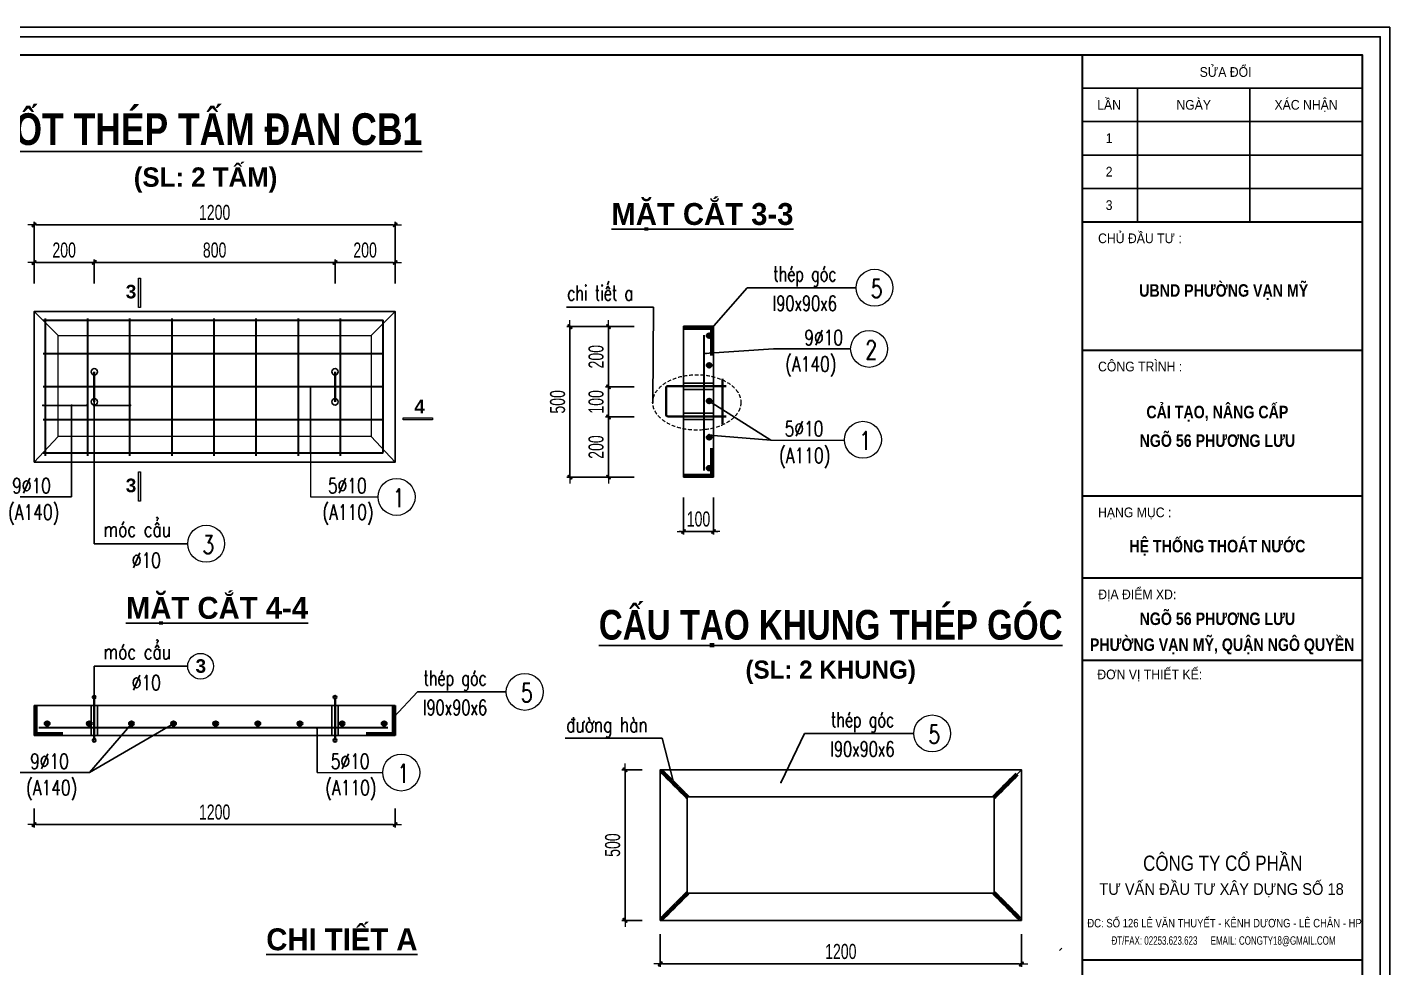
# Model space of a CAD drawing. Header units: inches. Extents: x -676 to 53517, y -16349 to 46516.
# Drawn here: x 47514 to 52041, y -6871 to -3748 of the extents above; entities that cross this region are included whole.
import ezdxf
from ezdxf.enums import TextEntityAlignment as Align

# ---------------------------------------------------------------- set-up
doc = ezdxf.new("R2010")
doc.units = ezdxf.units.IN
doc.header["$MEASUREMENT"] = 0
doc.linetypes.add('HIDDEN', pattern=[0.375, 0.25, -0.125])
for name, color, linetype, lineweight in [('2 - Text2', 2, 'Continuous', 20), ('39 - Net manh', 39, 'Continuous', 18), ('dim', 144, 'Continuous', 13), ('EG Text1', 3, 'Continuous', 20), ('LC Dim', 8, 'Continuous', 18), ('LC Hatch', 252, 'Continuous', 9), ('LC MANH DUT', 35, 'HIDDEN', 5), ('LC Net dam2', 6, 'Continuous', 40), ('LC Net thay', 7, 'Continuous', 25), ('LC Text1', 3, 'Continuous', 20), ('LC Text2', 7, 'Continuous', 25), ('net manh', 67, 'Continuous', 13), ('THEP', 1, 'Continuous', 35), ('THEPDOC', 1, 'Continuous', 40), ('WALL', 31, 'Continuous', 35)]:
    doc.layers.add(name, color=color, linetype=linetype, lineweight=lineweight)
for name, color, linetype in [('BT7-THAY', 7, 'Continuous'), ('duong han', 112, 'Continuous'), ('ENTTNTHIETKE1', 2, 'Continuous'), ('KHUNGTEN', 5, 'Continuous'), ('T.bao', 6, 'Continuous'), ('TXT', 5, 'Continuous')]:
    doc.layers.add(name, color=color, linetype=linetype)
doc.styles.add('EG 1', font='')
doc.styles.add('EG Huy', font='vnsimli.shx', dxfattribs={"width": 0.75})
doc.styles.add('HOATBIF', font='hoatbif.shx', dxfattribs={"width": 0.7})
doc.styles.add('LC 1', font='')
doc.styles.add('LC 3', font='vnsimli.shx', dxfattribs={"width": 0.75})
doc.styles.add('LC3', font='', dxfattribs={"width": 0.8})
doc.styles.add('style1', font='')
doc.styles.add('T2', font='', dxfattribs={"width": 0.8})
doc.styles.add('Ten ban ve', font='', dxfattribs={"height": 500})
doc.styles.add('VnAvantH-B', font='')
doc.styles.get('EG 1').set_extended_font_data('.VnAvantH', bold=True)
doc.styles.get('LC 1').set_extended_font_data('.VnAvantH', bold=True)
doc.styles.get('LC3').set_extended_font_data('.VnArialH', bold=True)
doc.styles.get('style1').set_extended_font_data('.VnAvantH')
doc.styles.get('T2').set_extended_font_data('.VnArialH')
doc.styles.get('Ten ban ve').set_extended_font_data('.VnHelvetInsH', bold=True)
doc.styles.get('VnAvantH-B').set_extended_font_data('.VnAvantH', bold=True)
doc.dimstyles.new('1-100(1-25)', dxfattribs={"dimscale": 25, "dimtxt": 2.5, "dimasz": 0.35, "dimexe": 0.5, "dimexo": 0, "dimgap": 0.8, "dimtad": 1, "dimdec": 0, "dimzin": 0, "dimdsep": 46, "dimtxsty": 'HOATBIF', "dimblk1": 'DOT', "dimblk2": 'DOT', "dimsah": 1, "dimcen": -1, "dimdle": 1, "dimclrd": 256, "dimclre": 256, "dimclrt": 4, "dimadec": 3, "dimazin": 2, "dimtfac": 0.333333, "dimtdec": 0, "dimtix": 1, "dimtmove": 2, "dimatfit": 3, "dimldrblk": 'DOT', "dimfxl": 1, "dimtvp": 0.833333, "dimtolj": 1, "dimtzin": 0, "dimarcsym": 0})

# ---------------------------------------------------------------- blocks, each defined once
blk = doc.blocks.new('TIEUDE1')
at = {"layer": '2 - Text2', "color": 7, "style": 'EG 1'}
blk.add_attdef('TIªU§Ò', text='', height=5, dxfattribs=at).set_placement((0, 0), align=Align.BOTTOM_CENTER)
blk.add_attdef('TL', text='', height=3, dxfattribs=at).set_placement((0, -2), align=Align.TOP_CENTER)
blk = doc.blocks.new('DOT')
at = {"layer": 'LC Dim'}
blk.add_line((-3, 0), (3, 0), dxfattribs=at)
at = {"layer": 'LC Dim', "color": 4}
blk.add_line((-1, -1), (1, 1), dxfattribs=at)
blk.add_lwpolyline([(0.5, 1), (-1, -0.5), (-0.5, -1), (1, 0.5)], close=True, dxfattribs=at)
blk = doc.blocks.new('*D819')
at = {"layer": 'Defpoints', "color": 0, "transparency": 16777216}
for p in [(48736.7, -4404.1), (47536.7, -4599.1), (48736.7, -4599.1)]:
    blk.add_point(p, dxfattribs=at)
at = {"layer": 'LC Dim', "lineweight": -2, "transparency": 16777216}
for p, q in [((47536.7, -4599.1), (47536.7, -4394.1)), ((47543.7, -4404.1), (48729.7, -4404.1)), ((48736.7, -4599.1), (48736.7, -4394.1))]:
    blk.add_line(p, q, dxfattribs=at)
at = {"layer": 'LC Dim', "lineweight": -2, "transparency": 16777216, "xscale": 7, "yscale": 7, "zscale": 7, "rotation": 180}
blk.add_blockref('DOT', (47536.7, -4404.1), dxfattribs=at)
at = {"layer": 'LC Dim', "lineweight": -2, "transparency": 16777216, "xscale": 7, "yscale": 7, "zscale": 7}
blk.add_blockref('DOT', (48736.7, -4404.1), dxfattribs=at)
at = {"layer": 'LC Dim', "color": 4, "transparency": 16777216, "insert": (48136.7, -4363.1), "char_height": 50, "attachment_point": 5, "style": 'HOATBIF'}
blk.add_mtext('\\A1;1200', dxfattribs=at)
blk = doc.blocks.new('_Dot')
at = {"color": 0, "linetype": 'ByBlock', "lineweight": -2}
blk.add_line((-0.5, 0), (-1, 0), dxfattribs=at)
at = {"color": 0, "linetype": 'ByBlock', "const_width": 0.5}
blk.add_lwpolyline([(-0.25, 0, 1), (0.25, 0, 1)], format="xyb", close=True, dxfattribs=at)
blk = doc.blocks.new('*D820')
at = {"layer": 'Defpoints', "color": 0, "transparency": 16777216}
for p in [(47736.7, -4529.1), (47536.7, -4599.1), (47736.7, -4599.1)]:
    blk.add_point(p, dxfattribs=at)
at = {"layer": 'LC Dim', "lineweight": -2, "transparency": 16777216}
for p, q in [((47536.7, -4599.1), (47536.7, -4519.1)), ((47736.7, -4599.1), (47736.7, -4519.1)), ((47543.7, -4529.1), (47729.7, -4529.1))]:
    blk.add_line(p, q, dxfattribs=at)
at = {"layer": 'LC Dim', "lineweight": -2, "transparency": 16777216, "xscale": 7, "yscale": 7, "zscale": 7, "rotation": 180}
blk.add_blockref('DOT', (47536.7, -4529.1), dxfattribs=at)
at = {"layer": 'LC Dim', "lineweight": -2, "transparency": 16777216, "xscale": 7, "yscale": 7, "zscale": 7}
blk.add_blockref('DOT', (47736.7, -4529.1), dxfattribs=at)
at = {"layer": 'LC Dim', "color": 4, "transparency": 16777216, "insert": (47636.7, -4488.1), "char_height": 50, "attachment_point": 5, "style": 'HOATBIF'}
blk.add_mtext('\\A1;200', dxfattribs=at)
blk = doc.blocks.new('*D821')
at = {"layer": 'Defpoints', "color": 0, "transparency": 16777216}
for p in [(48536.7, -4529.1), (48536.7, -4599.1), (48736.7, -4599.1)]:
    blk.add_point(p, dxfattribs=at)
at = {"layer": 'LC Dim', "lineweight": -2, "transparency": 16777216}
for p, q in [((48536.7, -4599.1), (48536.7, -4519.1)), ((48736.7, -4599.1), (48736.7, -4519.1)), ((48729.7, -4529.1), (48543.7, -4529.1))]:
    blk.add_line(p, q, dxfattribs=at)
at = {"layer": 'LC Dim', "lineweight": -2, "transparency": 16777216, "xscale": 7, "yscale": 7, "zscale": 7, "rotation": 180}
blk.add_blockref('DOT', (48536.7, -4529.1), dxfattribs=at)
at = {"layer": 'LC Dim', "lineweight": -2, "transparency": 16777216, "xscale": 7, "yscale": 7, "zscale": 7}
blk.add_blockref('DOT', (48736.7, -4529.1), dxfattribs=at)
at = {"layer": 'LC Dim', "color": 4, "transparency": 16777216, "insert": (48636.7, -4488.1), "char_height": 50, "attachment_point": 5, "style": 'HOATBIF'}
blk.add_mtext('\\A1;200', dxfattribs=at)
blk = doc.blocks.new('*D822')
at = {"layer": 'Defpoints', "color": 0, "transparency": 16777216}
for p in [(47736.7, -4529.1), (47736.7, -4599.1), (48536.7, -4599.1)]:
    blk.add_point(p, dxfattribs=at)
at = {"layer": 'LC Dim', "lineweight": -2, "transparency": 16777216}
for p, q in [((47736.7, -4599.1), (47736.7, -4519.1)), ((48536.7, -4599.1), (48536.7, -4519.1)), ((48529.7, -4529.1), (47743.7, -4529.1))]:
    blk.add_line(p, q, dxfattribs=at)
at = {"layer": 'LC Dim', "lineweight": -2, "transparency": 16777216, "xscale": 7, "yscale": 7, "zscale": 7, "rotation": 180}
blk.add_blockref('DOT', (47736.7, -4529.1), dxfattribs=at)
at = {"layer": 'LC Dim', "lineweight": -2, "transparency": 16777216, "xscale": 7, "yscale": 7, "zscale": 7}
blk.add_blockref('DOT', (48536.7, -4529.1), dxfattribs=at)
at = {"layer": 'LC Dim', "color": 4, "transparency": 16777216, "insert": (48136.7, -4488.1), "char_height": 50, "attachment_point": 5, "style": 'HOATBIF'}
blk.add_mtext('\\A1;800', dxfattribs=at)
blk = doc.blocks.new('*D825')
at = {"layer": 'Defpoints', "color": 0, "transparency": 16777216}
for p in [(49694.5, -5309), (49794.5, -5309), (49794.5, -5422.3)]:
    blk.add_point(p, dxfattribs=at)
at = {"layer": 'LC Dim', "lineweight": -2, "transparency": 16777216}
for p, q in [((49694.5, -5309), (49694.5, -5432.3)), ((49794.5, -5309), (49794.5, -5432.3)), ((49687.5, -5422.3), (49680.5, -5422.3)), ((49694.5, -5422.3), (49794.5, -5422.3)), ((49801.5, -5422.3), (49808.5, -5422.3))]:
    blk.add_line(p, q, dxfattribs=at)
at = {"layer": 'LC Dim', "lineweight": -2, "transparency": 16777216, "xscale": 7, "yscale": 7, "zscale": 7}
blk.add_blockref('DOT', (49694.5, -5422.3), dxfattribs=at)
at = {"layer": 'LC Dim', "lineweight": -2, "transparency": 16777216, "xscale": 7, "yscale": 7, "zscale": 7, "rotation": 180}
blk.add_blockref('DOT', (49794.5, -5422.3), dxfattribs=at)
at = {"layer": 'LC Dim', "color": 4, "transparency": 16777216, "insert": (49744.5, -5381.3), "char_height": 50, "attachment_point": 5, "style": 'HOATBIF'}
blk.add_mtext('\\A1;100', dxfattribs=at)
blk = doc.blocks.new('*D827')
at = {"layer": 'Defpoints', "color": 0, "transparency": 16777216}
for p in [(47536.7, -6341.9), (48736.7, -6341.9), (47536.7, -6395.5)]:
    blk.add_point(p, dxfattribs=at)
at = {"layer": 'LC Dim', "lineweight": -2, "transparency": 16777216}
for p, q in [((47536.7, -6341.9), (47536.7, -6405.5)), ((48736.7, -6341.9), (48736.7, -6405.5)), ((48729.7, -6395.5), (47543.7, -6395.5))]:
    blk.add_line(p, q, dxfattribs=at)
at = {"layer": 'LC Dim', "lineweight": -2, "transparency": 16777216, "xscale": 7, "yscale": 7, "zscale": 7, "rotation": 180}
blk.add_blockref('DOT', (47536.7, -6395.5), dxfattribs=at)
at = {"layer": 'LC Dim', "lineweight": -2, "transparency": 16777216, "xscale": 7, "yscale": 7, "zscale": 7}
blk.add_blockref('DOT', (48736.7, -6395.5), dxfattribs=at)
at = {"layer": 'LC Dim', "color": 4, "transparency": 16777216, "insert": (48136.7, -6354.5), "char_height": 50, "attachment_point": 5, "style": 'HOATBIF'}
blk.add_mtext('\\A1;1200', dxfattribs=at)
blk = doc.blocks.new('TIEUDE2')
at = {"layer": 'LC Text2', "color": 7, "style": 'LC 1'}
blk.add_attdef('%%UTIªU§Ò', text='', height=3.5, dxfattribs=at).set_placement((0, 0), align=Align.BOTTOM_CENTER)
blk.add_attdef('TL', text='', height=2.2, dxfattribs=at).set_placement((0, -1.8), align=Align.TOP_CENTER)
blk = doc.blocks.new('*D815')
at = {"layer": 'Defpoints', "color": 0, "transparency": 16777216}
for p in [(49557.4, -6213.9), (49500.3, -6713.9), (49557.4, -6713.9)]:
    blk.add_point(p, dxfattribs=at)
at = {"layer": 'LC Dim', "lineweight": -2, "transparency": 16777216}
for p, q in [((49557.4, -6213.9), (49490.3, -6213.9)), ((49500.3, -6220.9), (49500.3, -6706.9)), ((49557.4, -6713.9), (49490.3, -6713.9))]:
    blk.add_line(p, q, dxfattribs=at)
at = {"layer": 'LC Dim', "lineweight": -2, "transparency": 16777216, "xscale": 7, "yscale": 7, "zscale": 7}
for p, rotation in [((49500.3, -6213.9), 90), ((49500.3, -6713.9), 270)]:
    blk.add_blockref('DOT', p, dxfattribs=dict(at, rotation=rotation))
at = {"layer": 'LC Dim', "color": 4, "transparency": 16777216, "insert": (49459.3, -6463.9), "char_height": 50, "attachment_point": 5, "rotation": 90, "style": 'HOATBIF'}
blk.add_mtext('\\A1;500', dxfattribs=at)
blk = doc.blocks.new('*D816')
at = {"layer": 'Defpoints', "color": 0, "transparency": 16777216}
for p in [(49617.4, -6760.1), (50817.4, -6760.1), (50817.4, -6858.5)]:
    blk.add_point(p, dxfattribs=at)
at = {"layer": 'LC Dim', "lineweight": -2, "transparency": 16777216}
for p, q in [((49617.4, -6760.1), (49617.4, -6868.5)), ((50817.4, -6760.1), (50817.4, -6868.5)), ((49624.4, -6858.5), (50810.4, -6858.5))]:
    blk.add_line(p, q, dxfattribs=at)
at = {"layer": 'LC Dim', "lineweight": -2, "transparency": 16777216, "xscale": 7, "yscale": 7, "zscale": 7, "rotation": 180}
blk.add_blockref('DOT', (49617.4, -6858.5), dxfattribs=at)
at = {"layer": 'LC Dim', "lineweight": -2, "transparency": 16777216, "xscale": 7, "yscale": 7, "zscale": 7}
blk.add_blockref('DOT', (50817.4, -6858.5), dxfattribs=at)
at = {"layer": 'LC Dim', "color": 4, "transparency": 16777216, "insert": (50217.4, -6817.5), "char_height": 50, "attachment_point": 5, "style": 'HOATBIF'}
blk.add_mtext('\\A1;1200', dxfattribs=at)
blk = doc.blocks.new('*U775')
at = {"layer": 'THEP', "lineweight": 35, "ltscale": 0.2}
blk.add_hatch(color=256, dxfattribs=at).paths.add_polyline_path([(0, -8, 1), (0, 8, 1)])
blk.add_line((3.7, 3.3), (-5.3, 3.3), dxfattribs=at)
blk.add_circle((0, 0), 8, dxfattribs=at)
blk = doc.blocks.new('*U776')
at = {"layer": 'LC Net dam2', "color": 0, "linetype": 'ByBlock', "lineweight": -2, "transparency": 16777216}
for p in [(0, 0), (140, 0), (280, 0), (420, 0), (560, 0), (700, 0), (840, 0), (980, 0), (1120, 0)]:
    blk.add_blockref('*U775', p, dxfattribs=at)
blk = doc.blocks.new('*D829')
at = {"layer": 'Defpoints', "color": 0, "transparency": 16777216}
for p in [(49317.4, -4742), (49530.6, -4742), (49530.6, -5242)]:
    blk.add_point(p, dxfattribs=at)
at = {"layer": 'LC Dim', "lineweight": -2, "transparency": 16777216}
for p, q in [((49530.6, -4742), (49307.4, -4742)), ((49317.4, -5235), (49317.4, -4749)), ((49530.6, -5242), (49307.4, -5242))]:
    blk.add_line(p, q, dxfattribs=at)
at = {"layer": 'LC Dim', "lineweight": -2, "transparency": 16777216, "xscale": 7, "yscale": 7, "zscale": 7}
for p, rotation in [((49317.4, -4742), 90), ((49317.4, -5242), 270)]:
    blk.add_blockref('DOT', p, dxfattribs=dict(at, rotation=rotation))
at = {"layer": 'LC Dim', "color": 4, "transparency": 16777216, "insert": (49276.4, -4992), "char_height": 50, "attachment_point": 5, "rotation": 90, "style": 'HOATBIF'}
blk.add_mtext('\\A1;500', dxfattribs=at)
blk = doc.blocks.new('*D830')
at = {"layer": 'Defpoints', "color": 0, "transparency": 16777216}
for p in [(49530.6, -4742), (49445.3, -4942), (49530.6, -4942)]:
    blk.add_point(p, dxfattribs=at)
at = {"layer": 'LC Dim', "lineweight": -2, "transparency": 16777216}
for p, q in [((49530.6, -4742), (49435.3, -4742)), ((49445.3, -4749), (49445.3, -4935)), ((49530.6, -4942), (49435.3, -4942))]:
    blk.add_line(p, q, dxfattribs=at)
at = {"layer": 'LC Dim', "lineweight": -2, "transparency": 16777216, "xscale": 7, "yscale": 7, "zscale": 7}
for p, rotation in [((49445.3, -4742), 90), ((49445.3, -4942), 270)]:
    blk.add_blockref('DOT', p, dxfattribs=dict(at, rotation=rotation))
at = {"layer": 'LC Dim', "color": 4, "transparency": 16777216, "insert": (49404.3, -4842), "char_height": 50, "attachment_point": 5, "rotation": 90, "style": 'HOATBIF'}
blk.add_mtext('\\A1;200', dxfattribs=at)
blk = doc.blocks.new('*D831')
at = {"layer": 'Defpoints', "color": 0, "transparency": 16777216}
for p in [(49445.3, -5042), (49530.6, -5042), (49530.6, -5242)]:
    blk.add_point(p, dxfattribs=at)
at = {"layer": 'LC Dim', "lineweight": -2, "transparency": 16777216}
for p, q in [((49530.6, -5042), (49435.3, -5042)), ((49445.3, -5235), (49445.3, -5049)), ((49530.6, -5242), (49435.3, -5242))]:
    blk.add_line(p, q, dxfattribs=at)
at = {"layer": 'LC Dim', "lineweight": -2, "transparency": 16777216, "xscale": 7, "yscale": 7, "zscale": 7}
for p, rotation in [((49445.3, -5042), 90), ((49445.3, -5242), 270)]:
    blk.add_blockref('DOT', p, dxfattribs=dict(at, rotation=rotation))
at = {"layer": 'LC Dim', "color": 4, "transparency": 16777216, "insert": (49404.3, -5142), "char_height": 50, "attachment_point": 5, "rotation": 90, "style": 'HOATBIF'}
blk.add_mtext('\\A1;200', dxfattribs=at)
blk = doc.blocks.new('*D784')
at = {"layer": 'Defpoints', "color": 0, "transparency": 16777216}
for p in [(49530.6, -4942), (49445.3, -5042), (49530.6, -5042)]:
    blk.add_point(p, dxfattribs=at)
at = {"layer": 'LC Dim', "lineweight": -2, "transparency": 16777216}
for p, q in [((49445.3, -4935), (49445.3, -4928)), ((49530.6, -4942), (49435.3, -4942)), ((49445.3, -4942), (49445.3, -5042)), ((49530.6, -5042), (49435.3, -5042)), ((49445.3, -5049), (49445.3, -5056))]:
    blk.add_line(p, q, dxfattribs=at)
at = {"layer": 'LC Dim', "lineweight": -2, "transparency": 16777216, "xscale": 7, "yscale": 7, "zscale": 7}
for p, rotation in [((49445.3, -4942), 270), ((49445.3, -5042), 90)]:
    blk.add_blockref('DOT', p, dxfattribs=dict(at, rotation=rotation))
at = {"layer": 'LC Dim', "color": 4, "transparency": 16777216, "insert": (49404.3, -4992), "char_height": 50, "attachment_point": 5, "rotation": 90, "style": 'HOATBIF'}
blk.add_mtext('\\A1;100', dxfattribs=at)
blk = doc.blocks.new('khung vpn')
at = {"layer": 'Defpoints'}
for p, q in [((52556.46, -4195.446), (52498.758, -4195.446)), ((52556.46, -4235.276), (52556.46, -4195.446))]:
    blk.add_line(p, q, dxfattribs=at)
at = {"layer": 'KHUNGTEN'}
blk.add_lwpolyline([(52556.243, -4234.885), (52502.048, -4234.885), (52502.048, -4195.662), (52556.243, -4195.662)], close=True, dxfattribs=at)
at = {"layer": 'T.bao'}
for p, q in [((52549.443, -4196.835), (52555.832, -4196.835)), ((52550.703, -4196.835), (52550.703, -4199.885)), ((52553.267, -4196.835), (52553.267, -4199.885)), ((52549.443, -4197.598), (52555.832, -4197.598)), ((52549.443, -4198.36), (52555.832, -4198.36)), ((52549.443, -4199.123), (52555.832, -4199.123))]:
    blk.add_line(p, q, dxfattribs=at)
at = {"layer": 'THEP'}
for p, q in [((52549.443, -4199.885), (52555.832, -4199.885)), ((52549.443, -4202.81), (52555.832, -4202.81)), ((52549.443, -4206.138), (52555.832, -4206.138)), ((52549.443, -4208.009), (52555.832, -4208.009)), ((52549.443, -4209.881), (52555.832, -4209.881)), ((52549.443, -4216.721), (52555.832, -4216.721))]:
    blk.add_line(p, q, dxfattribs=at)
for points in [[(52555.832, -4234.474), (52502.459, -4234.474), (52502.459, -4196.073), (52555.832, -4196.073)], [(52555.832, -4196.073), (52555.832, -4234.474), (52549.443, -4234.474), (52549.443, -4196.073)]]:
    blk.add_lwpolyline(points, close=True, dxfattribs=at)
at = {"layer": 'TXT', "linetype": 'Continuous'}
blk.add_line((52555.832, -4196.073), (52555.832, -4234.474), dxfattribs=at)
at = {"layer": 'BT7-THAY', "linetype": 'ByBlock', "style": 'VnAvantH-B', "width": 0.85}
for s, p in [('ubnd ph\xadêng v¹n mü', (52552.67, -4201.592)), ('c¶i t¹o, n©ng cÊp', (52552.525, -4204.366)), ('ngâ 56 ph\xad¬ng l\xadu', (52552.525, -4205.018)), ('HÖ THèNG THO¸T N¦íC', (52552.525, -4207.424)), ('ngâ 56 ph\xad¬ng l\xadu', (52552.525, -4209.082)), ('ph\xadêng v¹n mü, quËn ng« quyÒn', (52552.634, -4209.673))]:
    blk.add_text(s, height=0.28512, dxfattribs=at).set_placement(p, align=Align.CENTER)
at = {"layer": 'TXT', "linetype": 'Continuous'}
for s, height, style, width, p in [('söa ®æi', 0.2218, 'T2', 0.9, (52552.713, -4196.577)), ('lÇn', 0.2218, 'T2', 0.9, (52550.054, -4197.326)), ('ngµy', 0.2218, 'T2', 0.9, (52551.985, -4197.326)), ('x¸c nhËn', 0.2218, 'T2', 0.9, (52554.55, -4197.326)), ('1', 0.222, 'T2', 0.9, (52550.054, -4198.089)), ('2', 0.222, 'T2', 0.9, (52550.054, -4198.851)), ('3', 0.222, 'T2', 0.9, (52550.054, -4199.614)), ('c«ng ty cæ phÇn', 0.34658, 'T2', 0.8, (52552.648, -4214.689)), ('®c: sè 126 lª v¨n thuyÕt - kªnh d\xad¬ng - lª ch©n - hp', 0.19408, 'T2', 0.8, (52552.689, -4215.98)), ('§T/fax: 02253.623.623      Email: Congty18@gmail.com', 0.19408, 'style1', 0.7, (52552.666, -4216.376))]:
    blk.add_text(s, height=height, dxfattribs=dict(at, style=style, width=width)).set_placement(p, align=Align.CENTER)
at = {"layer": 'TXT', "linetype": 'Continuous', "style": 'T2', "width": 0.9}
for s, height, p in [('chñ ®Çu t\xad :', 0.22181, (52549.802, -4200.371)), ('c«ng tr×nh :', 0.22181, (52549.802, -4203.296)), ('h¹ng môc :', 0.2218, (52549.802, -4206.623)), ('®Þa ®iÓm xd:', 0.22181, (52549.806, -4208.494)), ('®¬n vÞ thiÕt kÕ:', 0.22181, (52549.785, -4210.32))]:
    blk.add_text(s, height=height, dxfattribs=at).set_placement(p)
blk.add_text('t\xad vÊn ®Çu t\xad x©y dùng sè 18', height=0.26617, dxfattribs=at).set_placement((52552.621, -4215.094), align=Align.MIDDLE)

msp = doc.modelspace()

# ---------------------------------------------------------------- hatches: boundary and pattern name
at = {"layer": 'dim'}
for points in [[(47883.2, -4580.8), (47883.2, -4678.4), (47890, -4678.4), (47890, -4580.8)], [(48860.9, -5045.3), (48763.3, -5045.3), (48763.3, -5052.1), (48860.9, -5052.1)], [(47883.2, -5224.4), (47883.2, -5321.9), (47890, -5321.9), (47890, -5224.4)]]:
    msp.add_hatch(color=256, dxfattribs=at).paths.add_polyline_path(points)
at = {"layer": 'THEP', "lineweight": 35, "ltscale": 0.2}
for points in [[(49779.8, -4780, 1), (49779.8, -4764, 1)], [(49779.8, -4878.5, 1), (49779.8, -4862.5, 1)], [(49779.8, -4997.1, 1), (49779.8, -4981.1, 1)], [(49779.8, -5117.9, 1), (49779.8, -5101.9, 1)], [(49779.8, -5220, 1), (49779.8, -5204, 1)]]:
    msp.add_hatch(color=256, dxfattribs=at).paths.add_polyline_path(points)

# ---------------------------------------------------------------- linework, layer by layer
at = {"layer": '39 - Net manh', "ltscale": 0.03}
for p, q in [((47616.7, -4772, 0), (47536.7, -4692, 0)), ((48656.7, -4772, 0), (48736.7, -4692, 0)), ((47616.7, -5107, 0), (47536.7, -5192, 0)), ((48656.7, -5107, 0), (48736.7, -5192, 0))]:
    msp.add_line(p, q, dxfattribs=at)
at = {"layer": '39 - Net manh', "ltscale": 0.03, "elevation": 0}
msp.add_lwpolyline([(47616.7, -5107), (47616.7, -4772), (48656.7, -4772), (48656.7, -5107)], close=True, dxfattribs=at)
at = {"layer": 'dim', "elevation": 0}
for points in [[(47890, -4678.4), (47883.2, -4678.4), (47883.2, -4580.8), (47890, -4580.8)], [(48763.3, -5052.1), (48763.3, -5045.3), (48860.9, -5045.3), (48860.9, -5052.1)], [(47890, -5321.9), (47883.2, -5321.9), (47883.2, -5224.4), (47890, -5224.4)]]:
    msp.add_lwpolyline(points, close=True, dxfattribs=at)
at = {"layer": 'duong han', "linetype": 'Continuous'}
for p, q in [((49617.4, -6213.9, 0), (49707.4, -6303.9, 0)), ((50817.4, -6213.9, 0), (50727.4, -6303.9, 0)), ((49617.4, -6713.9, 0), (49707.4, -6623.9, 0)), ((50817.4, -6713.9, 0), (50727.4, -6623.9, 0))]:
    msp.add_line(p, q, dxfattribs=at)
at = {"layer": 'LC Dim'}
for p, q in [((48455.2, -5107, 0), (48455.2, -5307.8, 0)), ((49985.4, -5118.7, 0), (50229.9, -5118.7, 0)), ((48455.2, -5307.8, 0), (48680.1, -5307.8, 0)), ((48477.1, -6223.1, 0), (48695.6, -6223.1, 0))]:
    msp.add_line(p, q, dxfattribs=at)
at = {"layer": 'LC Hatch', "elevation": 0}
for points in [[(49617.4, -6221.4), (49624.9, -6213.9)], [(49618.6, -6224.8), (49628.3, -6215.1)], [(49621, -6227.2), (49630.6, -6217.5)], [(49623.3, -6229.5), (49633, -6219.8)], [(49625.6, -6231.8), (49635.3, -6222.1)], [(49628, -6234.2), (49637.6, -6224.5)], [(49630.3, -6236.5), (49640, -6226.8)], [(49632.6, -6238.8), (49642.3, -6229.1)], [(49635, -6241.2), (49644.6, -6231.5)], [(49637.3, -6243.5), (49647, -6233.8)], [(49639.6, -6245.8), (49649.3, -6236.1)], [(49642, -6248.2), (49651.6, -6238.5)], [(49644.3, -6250.5), (49654, -6240.8)], [(49646.6, -6252.8), (49656.3, -6243.1)], [(49648.9, -6255.1), (49658.6, -6245.5)], [(49651.3, -6257.5), (49661, -6247.8)], [(50783.4, -6257.5), (50773.8, -6247.8)], [(50785.8, -6255.1), (50776.1, -6245.5)], [(50788.1, -6252.8), (50778.4, -6243.1)], [(50790.4, -6250.5), (50780.8, -6240.8)], [(50792.8, -6248.2), (50783.1, -6238.5)], [(50795.1, -6245.8), (50785.4, -6236.1)], [(50797.4, -6243.5), (50787.8, -6233.8)], [(50799.8, -6241.2), (50790.1, -6231.5)], [(50802.1, -6238.8), (50792.4, -6229.1)], [(50804.4, -6236.5), (50794.8, -6226.8)], [(50806.8, -6234.2), (50797.1, -6224.5)], [(49653.6, -6259.8), (49663.3, -6250.1)], [(49655.9, -6262.1), (49665.6, -6252.5)], [(49658.3, -6264.5), (49668, -6254.8)], [(49660.6, -6266.8), (49670.3, -6257.1)], [(49662.9, -6269.1), (49672.6, -6259.5)], [(49665.3, -6271.5), (49675, -6261.8)], [(49667.6, -6273.8), (49677.3, -6264.1)], [(49669.9, -6276.1), (49679.6, -6266.5)], [(49672.3, -6278.5), (49682, -6268.8)], [(49674.6, -6280.8), (49684.3, -6271.1)], [(49676.9, -6283.1), (49686.6, -6273.4)], [(49679.3, -6285.5), (49688.9, -6275.8)], [(49681.6, -6287.8), (49691.3, -6278.1)], [(49683.9, -6290.1), (49693.6, -6280.4)], [(49686.3, -6292.5), (49695.9, -6282.8)], [(49688.6, -6294.8), (49698.3, -6285.1)], [(49690.9, -6297.1), (49700.6, -6287.4)], [(49693.3, -6299.5), (49702.9, -6289.8)], [(49695.6, -6301.8), (49705.3, -6292.1)], [(50739.1, -6301.8), (50729.5, -6292.1)], [(50741.5, -6299.5), (50731.8, -6289.8)], [(50743.8, -6297.1), (50734.1, -6287.4)], [(50746.1, -6294.8), (50736.5, -6285.1)], [(50748.5, -6292.5), (50738.8, -6282.8)], [(50750.8, -6290.1), (50741.1, -6280.4)], [(50753.1, -6287.8), (50743.4, -6278.1)], [(50755.5, -6285.5), (50745.8, -6275.8)], [(50757.8, -6283.1), (50748.1, -6273.4)], [(50760.1, -6280.8), (50750.4, -6271.1)], [(50762.5, -6278.5), (50752.8, -6268.8)], [(50764.8, -6276.1), (50755.1, -6266.5)], [(50767.1, -6273.8), (50757.4, -6264.1)], [(50769.5, -6271.5), (50759.8, -6261.8)], [(50771.8, -6269.1), (50762.1, -6259.5)], [(50774.1, -6266.8), (50764.4, -6257.1)], [(50776.5, -6264.5), (50766.8, -6254.8)], [(50778.8, -6262.1), (50769.1, -6252.5)], [(50781.1, -6259.8), (50771.4, -6250.1)], [(49697.9, -6304.1), (49707.6, -6294.4)], [(49700.2, -6306.4), (49709.9, -6296.8)], [(49702.6, -6308.8), (49712.3, -6299.1)], [(50732.1, -6308.8), (50722.5, -6299.1)], [(50734.5, -6306.4), (50724.8, -6296.8)], [(50736.8, -6304.1), (50727.1, -6294.4)], [(49667.6, -6654), (49677.3, -6663.6)], [(49669.9, -6651.6), (49679.6, -6661.3)], [(49672.3, -6649.3), (49682, -6659)], [(49674.6, -6647), (49684.3, -6656.6)], [(49676.9, -6644.6), (49686.6, -6654.3)], [(49679.3, -6642.3), (49688.9, -6652)], [(49681.6, -6640), (49691.3, -6649.6)], [(49683.9, -6637.6), (49693.6, -6647.3)], [(49686.3, -6635.3), (49695.9, -6645)], [(49688.6, -6633), (49698.3, -6642.7)], [(49690.9, -6630.6), (49700.6, -6640.3)], [(49693.3, -6628.3), (49702.9, -6638)], [(49695.6, -6626), (49705.3, -6635.7)], [(49697.9, -6623.6), (49707.6, -6633.3)], [(49700.2, -6621.3), (49709.9, -6631)], [(49702.6, -6619), (49712.3, -6628.7)], [(50732.1, -6619), (50722.5, -6628.7)], [(50734.5, -6621.3), (50724.8, -6631)], [(50736.8, -6623.6), (50727.1, -6633.3)], [(50739.1, -6626), (50729.5, -6635.7)], [(50741.5, -6628.3), (50731.8, -6638)], [(50743.8, -6630.6), (50734.1, -6640.3)], [(50746.1, -6633), (50736.5, -6642.7)], [(50748.5, -6635.3), (50738.8, -6645)], [(50750.8, -6637.6), (50741.1, -6647.3)], [(50753.1, -6640), (50743.4, -6649.6)], [(50755.5, -6642.3), (50745.8, -6652)], [(50757.8, -6644.6), (50748.1, -6654.3)], [(50760.1, -6647), (50750.4, -6656.6)], [(50762.5, -6649.3), (50752.8, -6659)], [(50764.8, -6651.6), (50755.1, -6661.3)], [(50767.1, -6654), (50757.4, -6663.6)], [(49623.3, -6698.3), (49633, -6707.9)], [(49625.6, -6695.9), (49635.3, -6705.6)], [(49628, -6693.6), (49637.6, -6703.3)], [(49630.3, -6691.3), (49640, -6701)], [(49632.6, -6688.9), (49642.3, -6698.6)], [(49635, -6686.6), (49644.6, -6696.3)], [(49637.3, -6684.3), (49647, -6694)], [(49639.6, -6681.9), (49649.3, -6691.6)], [(49642, -6679.6), (49651.6, -6689.3)], [(49644.3, -6677.3), (49654, -6687)], [(49646.6, -6674.9), (49656.3, -6684.6)], [(49648.9, -6672.6), (49658.6, -6682.3)], [(49651.3, -6670.3), (49661, -6680)], [(49653.6, -6667.9), (49663.3, -6677.6)], [(49655.9, -6665.6), (49665.6, -6675.3)], [(49658.3, -6663.3), (49668, -6673)], [(49660.6, -6661), (49670.3, -6670.6)], [(49662.9, -6658.6), (49672.6, -6668.3)], [(49665.3, -6656.3), (49675, -6666)], [(50769.5, -6656.3), (50759.8, -6666)], [(50771.8, -6658.6), (50762.1, -6668.3)], [(50774.1, -6661), (50764.4, -6670.6)], [(50776.5, -6663.3), (50766.8, -6673)], [(50778.8, -6665.6), (50769.1, -6675.3)], [(50781.1, -6667.9), (50771.4, -6677.6)], [(50783.4, -6670.3), (50773.8, -6680)], [(50785.8, -6672.6), (50776.1, -6682.3)], [(50788.1, -6674.9), (50778.4, -6684.6)], [(50790.4, -6677.3), (50780.8, -6687)], [(50792.8, -6679.6), (50783.1, -6689.3)], [(50795.1, -6681.9), (50785.4, -6691.6)], [(50797.4, -6684.3), (50787.8, -6694)], [(50799.8, -6686.6), (50790.1, -6696.3)], [(50802.1, -6688.9), (50792.4, -6698.6)], [(50804.4, -6691.3), (50794.8, -6701)], [(50806.8, -6693.6), (50797.1, -6703.3)], [(50809.1, -6695.9), (50799.4, -6705.6)], [(50811.4, -6698.3), (50801.7, -6707.9)], [(49617.4, -6706.3), (49624.9, -6713.9)], [(49618.6, -6702.9), (49628.3, -6712.6)], [(49621, -6700.6), (49630.6, -6710.3)], [(50813.8, -6700.6), (50804.1, -6710.3)], [(50816.1, -6702.9), (50806.4, -6712.6)], [(50951.5, -6806.3), (50944, -6813.9)]]:
    msp.add_lwpolyline(points, dxfattribs=at)
at = {"layer": 'LC Hatch'}
for centre in [(50329.4, -4612.9, -2.2), (50329.4, -4612.9, 0), (50311.4, -4816.1, -2.2), (50311.4, -4816.1, 0), (50291.1, -5117.9, 0), (50291.1, -5117.9, 2.3), (48741.4, -5307.8, -2.2), (48741.4, -5307.8, 0), (48108.6, -5463, -2.2), (48108.6, -5463, 0), (49167.1, -5955.1, -2.2), (49167.1, -5955.1, 0), (50521, -6093.1, -2.2), (50521, -6093.1, 0), (48756.9, -6223.1, -2.2), (48756.9, -6223.1, 0)]:
    msp.add_circle(centre, 61.3, dxfattribs=at)
at = {"layer": 'LC MANH DUT', "ltscale": 50}
msp.add_ellipse((49738.9, -4993.8, 5), major_axis=(146.4, 0), ratio=0.628866, dxfattribs=at)
at = {"layer": 'LC Net dam2'}
for p, q in [((47736.7, -4892, 0), (47736.7, -4992, 0)), ((48536.7, -4892, 0), (48536.7, -4992, 0)), ((49824.8, -4915, 0), (49824.8, -5065, 0)), ((49636.6, -4945, 0), (49636.6, -5035, 0)), ((49836.6, -4940, 0), (49641.6, -4940, 0)), ((49836.6, -5040, 0), (49641.6, -5040, 0))]:
    msp.add_line(p, q, dxfattribs=at)
at = {"layer": 'LC Net dam2', "elevation": 0}
for points in [[(47736.7, -6110.9), (47736.7, -5977.8)], [(48536.7, -6110.9), (48536.7, -5977.8)]]:
    msp.add_lwpolyline(points, dxfattribs=at)
at = {"layer": 'LC Net dam2'}
for centre in [(47736.7, -5972.8, 0), (48536.7, -5972.8, 0), (47736.7, -6115.9, 0), (48536.7, -6115.9, 0)]:
    msp.add_circle(centre, 5, dxfattribs=at)
for centre, start, end in [((49641.6, -4945, 0), 90, 180), ((49641.6, -5035, 0), 180, 270)]:
    msp.add_arc(centre, 5, start, end, dxfattribs=at)
at = {"layer": 'LC Net thay'}
for p, q in [((49694.5, -4740.4, 0), (49794.5, -4740.4, 0)), ((49694.5, -4740.4, 0), (49694.5, -5242, 0)), ((49794.5, -4740.4, 0), (49794.5, -5242, 0)), ((49694.5, -4929.5, 0), (49794.5, -4929.5, 0)), ((49694.5, -4940, 0), (49694.5, -5040, 0)), ((49694.5, -4950.5, 0), (49694.5, -5029.5, 0)), ((49694.5, -4950.5, 0), (49794.5, -4950.5, 0)), ((49794.5, -4950.5, 0), (49794.5, -5029.5, 0)), ((49694.5, -5029.5, 0), (49794.5, -5029.5, 0)), ((49694.5, -5050.5, 0), (49794.5, -5050.5, 0)), ((49794.5, -5242, 0), (49694.5, -5242, 0)), ((47536.7, -6000, 0), (47536.7, -6100, 0)), ((48736.7, -6000, 0), (47536.7, -6000, 0)), ((47536.7, -6000, 0), (47536.7, -6100, 0)), ((47536.7, -6000, 0), (47536.7, -6100, 0)), ((47536.7, -6000, 0), (47536.7, -6100, 0)), ((47536.7, -6000, 0), (47536.7, -6100, 0)), ((48736.7, -6100, 0), (47536.7, -6100, 0))]:
    msp.add_line(p, q, dxfattribs=at)
at = {"layer": 'LC Net thay', "elevation": 0}
for points in [[(47536.7, -5192), (47536.7, -4692), (48736.7, -4692), (48736.7, -5192)], [(49694.5, -4929.5), (49794.5, -4929.5), (49794.5, -4950.5), (49694.5, -4950.5)], [(49694.5, -5029.5), (49794.5, -5029.5), (49794.5, -5050.5), (49694.5, -5050.5)], [(47726.2, -6000), (47747.2, -6000), (47747.2, -6100), (47726.2, -6100)], [(48547.2, -6000), (48526.2, -6000), (48526.2, -6100), (48547.2, -6100)]]:
    msp.add_lwpolyline(points, close=True, dxfattribs=at)
for points in [[(47726.2, -6100), (47726.2, -6000)], [(47747.2, -6000), (47747.2, -6100)], [(48526.2, -6000), (48526.2, -6100)], [(48547.2, -6100), (48547.2, -6000)]]:
    msp.add_lwpolyline(points, dxfattribs=at)
at = {"layer": 'LC Net thay', "linetype": 'Continuous', "elevation": 0}
for points in [[(49617.4, -6713.9), (50817.4, -6713.9), (50817.4, -6213.9), (49617.4, -6213.9)], [(50727.4, -6623.9), (50727.4, -6303.9), (49707.4, -6303.9), (49707.4, -6623.9)]]:
    msp.add_lwpolyline(points, close=True, dxfattribs=at)
at = {"layer": 'LC Net thay'}
for centre in [(47736.7, -4892, 0), (48536.7, -4892, 0), (47736.7, -4992, 0), (48536.7, -4992, 0)]:
    msp.add_circle(centre, 10.5, dxfattribs=at)
at = {"layer": 'net manh'}
msp.add_circle((48090, -5869.9, 0), 42.7, dxfattribs=at)
at = {"layer": 'THEP', "lineweight": 35, "ltscale": 0.2}
for p, q in [((48696.7, -4722, 0), (47566.7, -4722, 0)), ((47575.2, -5171.1, 0), (47575.2, -4715.1, 0)), ((47715.2, -5171.1, 0), (47715.2, -4715.1, 0)), ((47855.2, -5171.1, 0), (47855.2, -4715.1, 0)), ((47995.2, -5171.1, 0), (47995.2, -4715.1, 0)), ((48135.2, -5171.1, 0), (48135.2, -4715.1, 0)), ((48275.2, -5171.1, 0), (48275.2, -4715.1, 0)), ((48415.2, -5171.1, 0), (48415.2, -4715.1, 0)), ((48555.2, -5171.1, 0), (48555.2, -4715.1, 0)), ((48696.7, -4973.6, 0), (48696.7, -4720.4, 0)), ((49763.8, -5023.6, 0), (49763.8, -4770.4, 0)), ((48696.7, -4832, 0), (47566.7, -4832, 0)), ((48696.7, -4942, 0), (47566.7, -4942, 0)), ((48696.7, -5160.4, 0), (48696.7, -4973.6, 0)), ((49763.8, -5220.4, 0), (49763.8, -5023.6, 0)), ((48696.7, -5052, 0), (47566.7, -5052, 0)), ((48696.7, -5162, 0), (47566.7, -5162, 0)), ((48712.4, -6075, 0), (47552.5, -6075, 0))]:
    msp.add_line(p, q, dxfattribs=at)
for centre in [(49779.8, -4772, 0), (49779.8, -4870.5, 0), (49779.8, -4989.1, 0), (49779.8, -5109.9, 0), (49779.8, -5212, 0)]:
    msp.add_circle(centre, 8, dxfattribs=at)
at = {"layer": 'THEPDOC', "linetype": 'Continuous', "const_width": 10, "elevation": 0}
for points in [[(49787.9, -4838.6), (49787.9, -4748.4), (49697.9, -4748.4)], [(49787.9, -5145.5), (49787.9, -5235.7), (49697.9, -5235.7)], [(47543.3, -6003.5), (47543.3, -6093.7), (47633.3, -6093.7)], [(48730.2, -6003.5), (48730.2, -6093.7), (48640.2, -6093.7)]]:
    msp.add_lwpolyline(points, dxfattribs=at)
at = {"layer": 'WALL'}
msp.add_line((48736.7, -6000, 0), (48736.7, -6100, 0), dxfattribs=at)

# ---------------------------------------------------------------- block references
at = {"layer": 'ENTTNTHIETKE1', "color": 6, "xscale": 145.5769351531362, "yscale": 145.5769351531362, "zscale": 145.5769351531362}
msp.add_blockref('khung vpn', (-7598966.9, 607012.2, 0), dxfattribs=at)
at = {"layer": 'LC Net dam2'}
msp.add_blockref('*U776', (47580.2, -6060.4, 0), dxfattribs=at)
at = {"layer": 'LC Text2'}
ref = msp.add_blockref('TIEUDE1', (48106.5, -4170.5, 0), dxfattribs=dict(at, xscale=21.4104680321725, yscale=21.4104680321725, zscale=21.4104680321725))
ref.add_attrib('TIªU§Ò', '%%Ucèt thÐp tÊm ®an CB1', dxfattribs={"color": 7, "height": 105.434, "style": 'LC3', "width": 0.8}).set_placement((48106.5, -4170.5, 0), align=Align.BOTTOM_CENTER)
ref.add_attrib('TL', '(sl: 2 TÊM)', dxfattribs={"color": 7, "height": 64.231, "style": 'LC 1'}).set_placement((48106.5, -4213.3, 0), align=Align.TOP_CENTER)
ref = msp.add_blockref('TIEUDE2', (49757.6, -4426.2, 0), dxfattribs=dict(at, xscale=21.4104680321725, yscale=21.4104680321725, zscale=21.4104680321725))
ref.add_attrib('%%UTIªU§Ò', '%%UmÆt c¾t 3-3', dxfattribs={"color": 7, "height": 72.713, "style": 'LC 1'}).set_placement((49757.6, -4426.2, 0), align=Align.BOTTOM_CENTER)
ref = msp.add_blockref('TIEUDE2', (48144.5, -5734.3, 0), dxfattribs=dict(at, xscale=21.4104680321725, yscale=21.4104680321725, zscale=21.4104680321725))
ref.add_attrib('%%UTIªU§Ò', '%%UmÆt c¾t 4-4', dxfattribs={"color": 7, "height": 72.713, "style": 'LC 1'}).set_placement((48144.5, -5734.3, 0), align=Align.BOTTOM_CENTER)
ref = msp.add_blockref('TIEUDE1', (50183.8, -5811.1, 0), dxfattribs=dict(at, xscale=20.00000000004547, yscale=20.00000000004547, zscale=20.00000000004547))
ref.add_attrib('TIªU§Ò', '%%ucÊu t¹o khung thÐp gãc', dxfattribs={"color": 7, "height": 98.488, "style": 'LC3', "width": 0.8}).set_placement((50183.8, -5811.1, 0), align=Align.BOTTOM_CENTER)
ref.add_attrib('TL', '(sl: 2 KHUNG)', dxfattribs={"color": 7, "height": 60, "style": 'LC 1'}).set_placement((50183.8, -5851.1, 0), align=Align.TOP_CENTER)
ref = msp.add_blockref('TIEUDE2', (48559.5, -6835, 0), dxfattribs=dict(at, xscale=21.4104680321725, yscale=21.4104680321725, zscale=21.4104680321725))
ref.add_attrib('%%UTIªU§Ò', '%%uchi tiÕt a', dxfattribs={"color": 7, "height": 72.713, "style": 'LC 1'}).set_placement((48559.5, -6835, 0), align=Align.BOTTOM_CENTER)

# ---------------------------------------------------------------- texts
at = {"layer": 'EG Text1', "color": 3, "style": 'EG Huy'}
for s, width, p in [('thÐp gãc', 0.7, (49993.1, -4591.8, 0)), ('l90x90x6', 0.7, (49991.3, -4689.7, 0)), ('9%%C10', 0.75, (50096.3, -4803.7, 0)), ('(A140)', 0.75, (50032.8, -4891.4, 0)), ('5%%C10', 0.75, (50030.9, -5106.3, 0)), ('(A110)', 0.75, (50012.6, -5195.1, 0)), ('9%%C10', 0.75, (47463.8, -5295.5, 0)), ('5%%C10', 0.75, (48513.2, -5295.5, 0)), ('(A140)', 0.75, (47450.5, -5383.2, 0)), ('(A110)', 0.75, (48494.9, -5383.2, 0)), ('mãc cÈu', 0.75, (47768.1, -5439.8, 0)), ('%%C10', 0.75, (47861.5, -5543, 0)), ('mãc cÈu', 0.75, (47768.1, -5846.7, 0)), ('thÐp gãc', 0.7, (48830.8, -5934, 0)), ('%%C10', 0.75, (47861.5, -5949.8, 0)), ('l90x90x6', 0.7, (48829, -6031.9, 0)), ('®\xadêng hµn', 0.75, (49305.5, -6089.2, 0)), ('thÐp gãc', 0.7, (50184.7, -6072.1, 0)), ('l90x90x6', 0.7, (50182.9, -6169.9, 0)), ('9%%C10', 0.75, (47523.5, -6210.7, 0)), ('5%%C10', 0.75, (48522.7, -6210.7, 0)), ('(A140)', 0.75, (47510.2, -6298.4, 0)), ('(A110)', 0.75, (48504.4, -6298.4, 0))]:
    msp.add_text(s, height=50, dxfattribs=dict(at, width=width)).set_placement(p)
at = {"layer": 'LC Text1', "color": 3, "style": 'LC 3', "width": 0.7}
msp.add_text('chi tiÕt a', height=50, dxfattribs=at).set_placement((49308.5, -4655.5, 0))
at = {"layer": 'LC Text2', "ltscale": 0.2, "style": 'Ten ban ve'}
for s, p in [('3', (47841.3, -4648.4, 0)), ('4', (48800.3, -5030.2, 0)), ('3', (47841.3, -5291.9, 0))]:
    msp.add_text(s, height=45.1, dxfattribs=at).set_placement(p)
at = {"layer": 'LC Text2', "ltscale": 100, "style": 'LC 3', "width": 0.75}
for s, p in [('5', (50316.8, -4646.6, -2.2)), ('2', (50298.8, -4849.7, -2.2)), ('1', (50278.6, -5151.5, 0)), ('1', (48728.8, -5341.5, -2.2)), ('3', (48096, -5496.7, -2.2)), ('5', (49154.5, -5988.8, -2.2)), ('5', (50508.4, -6126.8, -2.2)), ('1', (48744.3, -6256.7, -2.2))]:
    msp.add_text(s, height=61.1, dxfattribs=at).set_placement(p)
at = {"layer": 'LC Text2', "ltscale": 0.2, "style": 'Ten ban ve'}
msp.add_text('3', height=45, dxfattribs=at).set_placement((48090.7, -5891.6, 0), align=Align.CENTER)

# ---------------------------------------------------------------- dimensions: what is measured, and where the dimension line sits
at = {"layer": 'LC Dim'}
for base, p1, p2, picture, middle in [((48736.7, -4404.1, 0), (47536.7, -4599.1, 0), (48736.7, -4599.1, 0), '*D819', (48136.7, -4363.1, 0)), ((47736.7, -4529.1, 0), (47536.7, -4599.1, 0), (47736.7, -4599.1, 0), '*D820', (47636.7, -4488.1, 0)), ((49794.5, -5422.3, 0), (49694.5, -5309, 0), (49794.5, -5309, 0), '*D825', (49744.5, -5381.3, 0)), ((47536.7, -6395.5, 0), (48736.7, -6341.9, 0), (47536.7, -6341.9, 0), '*D827', (48136.7, -6354.5, 0)), ((50817.4, -6858.5, 0), (49617.4, -6760.1, 0), (50817.4, -6760.1, 0), '*D816', (50217.4, -6817.5, 0))]:
    dim = msp.add_linear_dim(base=base, p1=p1, p2=p2, dimstyle='1-100(1-25)', override={"dimscale": 20}, dxfattribs=at)
    dim.commit()
    dim.dimension.update_dxf_attribs({"geometry": picture, "text_midpoint": middle})
for base, p1, p2, angle, picture, middle in [((47736.7, -4529.1, 0), (48536.7, -4599.1, 0), (47736.7, -4599.1, 0), 180, '*D822', (48136.7, -4488.1, 0)), ((48536.7, -4529.1, 0), (48736.7, -4599.1, 0), (48536.7, -4599.1, 0), 180, '*D821', (48636.7, -4488.1, 0)), ((49317.4, -4742, 0), (49530.6, -5242, 0), (49530.6, -4742, 0), 90, '*D829', (49276.4, -4992, 0)), ((49445.3, -4942, 0), (49530.6, -4742, 0), (49530.6, -4942, 0), 270, '*D830', (49404.3, -4842, 0)), ((49445.3, -5042, 0), (49530.6, -4942, 0), (49530.6, -5042, 0), 90, '*D784', (49404.3, -4992, 0)), ((49445.3, -5042, 0), (49530.6, -5242, 0), (49530.6, -5042, 0), 90, '*D831', (49404.3, -5142, 0)), ((49500.3, -6713.9, 0), (49557.4, -6213.9, 0), (49557.4, -6713.9, 0), 90, '*D815', (49459.3, -6463.9, 0))]:
    dim = msp.add_linear_dim(base=base, p1=p1, p2=p2, angle=angle, dimstyle='1-100(1-25)', override={"dimscale": 20}, dxfattribs=at)
    dim.commit()
    dim.dimension.update_dxf_attribs({"geometry": picture, "text_midpoint": middle})

# ---------------------------------------------------------------- leaders
for points, override in [([(49787.9, -4748.4, 0), (49905.8, -4612.9, 0), (50268.2, -4612.9, 0)], {"dimscale": 20, "dimlfac": 10}), ([(49592.5, -4993.8, 0), (49595.2, -4677.5, 0), (49306.2, -4677.5, 0)], {"dimscale": 20}), ([(49763.8, -4831.4, 0), (49993.2, -4816.1, 0), (50250.1, -4816.1, 0)], {"dimscale": 20, "dimlfac": 10}), ([(48455.2, -4942, 0), (48455.2, -5162, 0)], {"dimscale": 20, "dimlfac": 10}), ([(47736.7, -4982, 0), (47736.7, -5463, 0), (48047.3, -5463, 0)], {"dimscale": 20, "dimlfac": 10}), ([(48455.2, -5052, 0), (48455.2, -4977.9, 0)], {"dimscale": 20, "dimlfac": 10}), ([(49779.8, -4989.1, 0), (49985.4, -5118.7, 0)], {"dimgap": 0.08, "dimtad": 0}), ([(47661.6, -5003.5, 0), (47661.6, -5307.8, 0), (47404.6, -5307.8, 0)], {"dimscale": 20, "dimlfac": 10}), ([(47566.7, -5003.5, 0), (47711.7, -5003.5, 0)], {"dimscale": 20, "dimlfac": 10}), ([(47711.7, -5003.5, 0), (47588, -5003.5, 0)], {"dimscale": 20, "dimlfac": 10}), ([(47856.7, -5003.5, 0), (47733, -5003.5, 0)], {"dimscale": 20, "dimlfac": 10}), ([(48455.2, -5162, 0), (48455.2, -5002.6, 0)], {"dimscale": 20, "dimlfac": 10}), ([(49779.8, -5102, 0), (49985.4, -5118.7, 0)], {"dimgap": 0.08, "dimtad": 0}), ([(47736.7, -5972.8, 0), (47736.7, -5869.9, 0), (48047.3, -5869.9, 0)], {"dimscale": 20, "dimlfac": 10}), ([(48732.7, -6038.8, 0), (48811.3, -5955.1, 0), (49105.8, -5955.1, 0)], {"dimscale": 20, "dimlfac": 10}), ([(48001.4, -6060.4, 0), (47721.2, -6223.1, 0), (47464.3, -6223.1, 0)], {"dimscale": 20, "dimlfac": 10}), ([(47861.4, -6060.4, 0), (47721.2, -6223.1, 0)], {"dimscale": 20, "dimlfac": 10}), ([(48477.1, -6075, 0), (48477.1, -6223.1, 0)], {"dimgap": 0.08, "dimtad": 0}), ([(49662.4, -6258.9, 0), (49623.9, -6108.8, 0), (49301, -6108.8, 0)], {"dimscale": 20}), ([(50018.7, -6255.2, 0), (50097.3, -6093.1, 0), (50459.7, -6093.1, 0)], {"dimscale": 20, "dimlfac": 10})]:
    msp.add_leader(points, dimstyle='1-100(1-25)', override=override, dxfattribs=at)

doc.saveas('drawing.dxf')
